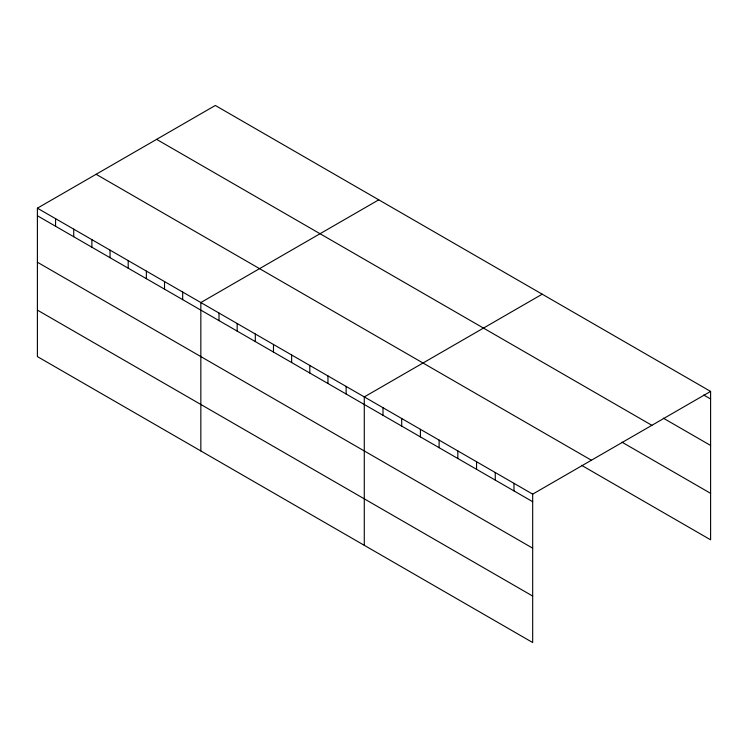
<?xml version="1.0" encoding="UTF-8"?>
<svg xmlns="http://www.w3.org/2000/svg" width="748" height="748" viewBox="0 0 748 748"><rect width="100%" height="100%" fill="white"/><g stroke="black" fill="none" stroke-linecap="round" stroke-linejoin="round"><path stroke-width="1.12" d="M532.679 548.181L532.679 494.138L37.4 208.187L37.4 356.59L532.679 642.532L532.679 548.181L37.4 262.23M581.598 465.331L710.6 539.813L710.6 391.41L215.321 105.468L37.4 208.187M378.759 199.828L200.838 302.547L200.838 450.951M542.207 294.188L364.285 396.917L364.285 545.311M532.679 494.138L710.6 391.41M703.709 395.009L710.6 398.983M663.336 418.169L710.6 445.462M156.603 139.362L651.882 425.313M621.971 442.171L710.6 493.334M96.118 174.293L591.397 460.235M37.4 215.761L532.679 501.712M37.4 310.111L532.679 596.062M513.97 483.33L513.97 490.903M495.26 472.53L495.26 480.104M476.551 461.731L476.551 469.305M457.832 450.922L457.832 458.496M439.123 440.123L439.123 447.697M420.413 429.324L420.413 436.897M401.704 418.515L401.704 426.089M382.995 407.716L382.995 415.29M346.128 386.426L346.128 394M327.961 375.945L327.961 383.518M309.803 365.463L309.803 373.037M291.645 354.973L291.645 362.546M273.478 344.491L273.478 352.065M255.32 334.01L255.32 341.574M237.163 323.519L237.163 331.093M219.005 313.038L219.005 320.611M182.68 292.066L182.68 299.639M164.523 281.585L164.523 289.158M146.365 271.094L146.365 278.667M128.198 260.613L128.198 268.186M110.04 250.131L110.04 257.705M91.882 239.641L91.882 247.214M73.725 229.159L73.725 236.733M55.558 218.678L55.558 226.251"/></g></svg>
